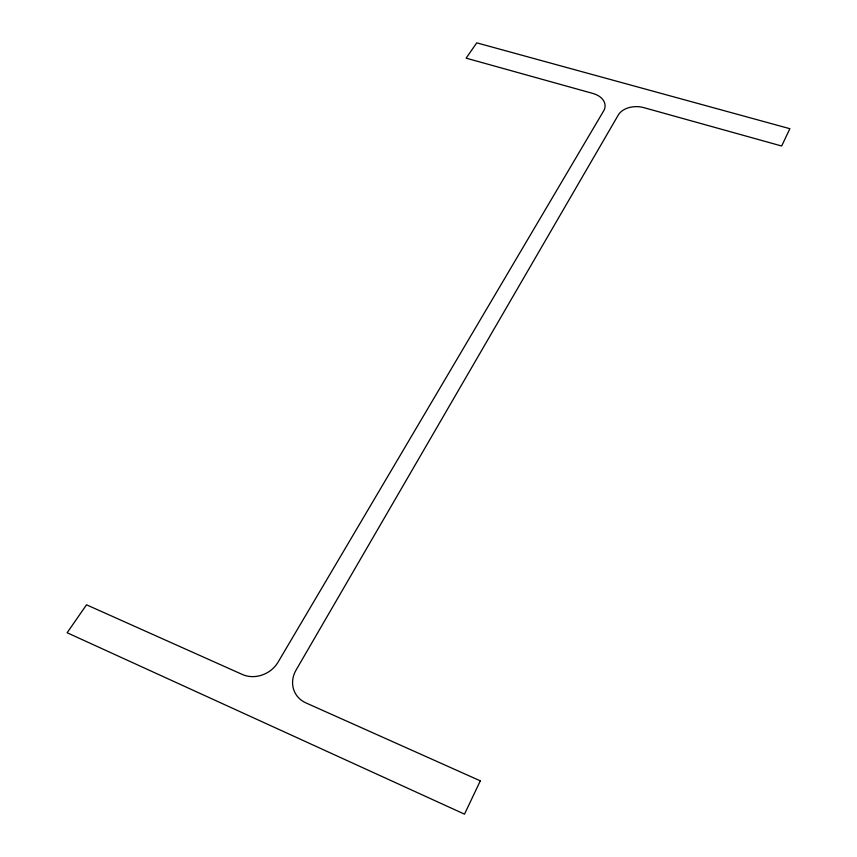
<?xml version="1.0" encoding="UTF-8"?>
<svg xmlns="http://www.w3.org/2000/svg" width="857" height="857" viewBox="0 0 857 857"><rect width="100%" height="100%" fill="white"/><g stroke="black" fill="none" stroke-linecap="round" stroke-linejoin="round"><path stroke-width="1.29" d="M480.316 780.845L464.505 814.15L67.125 632.745L86.525 604.817L242.413 674.502A26.567 23.107 -28.9 0 0 278.032 662.204L603.649 110.917A19.572 13.433 -0.4 0 0 592.948 93.467L466.122 58.147L476.749 42.85L789.875 128.7L781.659 146.011L643.843 107.639A19.85 13.712 1.4 0 0 618.272 115.042L296.029 670.131A26.771 24.028 -27.9 0 0 305.863 702.869L480.316 780.845"/></g></svg>
